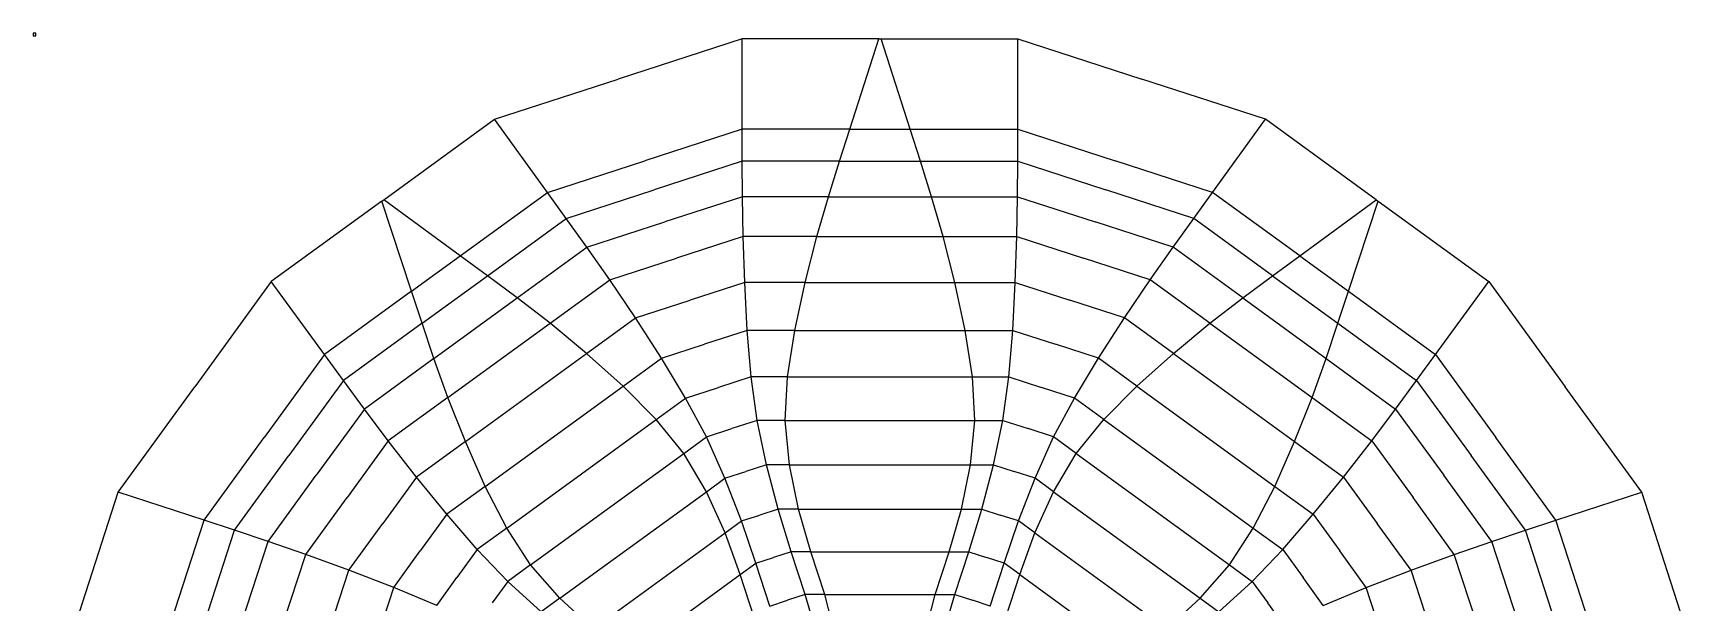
# Model space of a CAD drawing. Extents: x -2915 to 2915, y -2911 to 2931.
# Drawn here: x -2915 to 2767, y 970 to 2931 of the extents above; entities that cross this region are included whole.
import ezdxf

# ---------------------------------------------------------------- set-up
doc = ezdxf.new("R2010")
doc.units = 0

msp = doc.modelspace()

# ---------------------------------------------------------------- linework, layer by layer
at = {"layer": 'CutLine', "color": 250, "linetype": 'CONTINUOUS'}
for p, q in [((-475, 2911.2), (-900.9, 2772.8)), ((-4, 2911.2), (-475, 2911.2)), ((-4, 2911.2), (4, 2911.2)), ((4, 2911.2), (475, 2911.2)), ((475, 2911.2), (900.9, 2772.8)), ((-1326.9, 2634.4), (-900.9, 2772.8)), ((1326.9, 2634.4), (900.9, 2772.8)), ((-1707.9, 2357.6), (-1326.9, 2634.4)), ((1707.9, 2357.6), (1326.9, 2634.4)), ((-1714.4, 2352.8), (-2095.4, 2076)), ((-1714.4, 2352.8), (-1707.9, 2357.6)), ((1707.9, 2357.6), (1714.4, 2352.8)), ((1714.4, 2352.8), (2095.4, 2076)), ((-2095.4, 2076), (-2358.7, 1713.7)), ((2095.4, 2076), (2358.7, 1713.7)), ((-2621.9, 1351.3), (-2358.7, 1713.7)), ((2621.9, 1351.3), (2358.7, 1713.7)), ((-2767.5, 903.4), (-2621.9, 1351.3)), ((2767.5, 903.4), (2621.9, 1351.3))]:
    msp.add_line(p, q, dxfattribs=at)
at = {"layer": 'MountainLine', "color": 1, "linetype": 'CONTINUOUS'}
for p, q in [((-474.3, 2600.5), (-475, 2911.2)), ((474.3, 2600.5), (475, 2911.2)), ((-1144.9, 2382.6), (-1326.9, 2634.4)), ((1144.9, 2382.6), (1326.9, 2634.4)), ((-474.1, 2490.1), (-474.3, 2600.5)), ((-103.6, 2600.5), (-474.3, 2600.5)), ((103.6, 2600.5), (474.3, 2600.5)), ((474.1, 2490.1), (474.3, 2600.5)), ((-474.1, 2490.1), (-777.1, 2391.7)), ((-473.4, 2368.1), (-474.1, 2490.1)), ((-139.1, 2490.1), (139.1, 2490.1)), ((473.4, 2368.1), (474.1, 2490.1)), ((474.1, 2490.1), (777.1, 2391.7)), ((-1080.1, 2293.2), (-777.1, 2391.7)), ((1080.1, 2293.2), (777.1, 2391.7)), ((-1444.8, 2164.7), (-1144.9, 2382.6)), ((-1080.1, 2293.2), (-1144.9, 2382.6)), ((-473.4, 2368.1), (-741.2, 2281.1)), ((-471.1, 2231.4), (-473.4, 2368.1)), ((-177.3, 2368.1), (177.3, 2368.1)), ((471.1, 2231.4), (473.4, 2368.1)), ((473.4, 2368.1), (741.2, 2281.1)), ((1080.1, 2293.2), (1144.9, 2382.6)), ((1444.8, 2164.7), (1144.9, 2382.6)), ((-1009, 2194.1), (-1080.1, 2293.2)), ((-1009, 2194.1), (-741.2, 2281.1)), ((1009, 2194.1), (741.2, 2281.1)), ((1009, 2194.1), (1080.1, 2293.2)), ((-471.1, 2231.4), (-700.8, 2156.8)), ((-465.7, 2073.3), (-471.1, 2231.4)), ((-217.2, 2231.4), (217.2, 2231.4)), ((465.7, 2073.3), (471.1, 2231.4)), ((471.1, 2231.4), (700.8, 2156.8)), ((-930.5, 2082.1), (-1009, 2194.1)), ((930.5, 2082.1), (1009, 2194.1)), ((-930.5, 2082.1), (-700.8, 2156.8)), ((930.5, 2082.1), (700.8, 2156.8)), ((-1912.2, 1825.1), (-2095.4, 2076)), ((-1576.2, 1932.8), (-1351.1, 2096.3)), ((-841.9, 1951.1), (-930.5, 2082.1)), ((-465.7, 2073.3), (-653.8, 2012.2)), ((-456.7, 1908.3), (-465.7, 2073.3)), ((-257.8, 2073.3), (257.8, 2073.3)), ((456.7, 1908.3), (465.7, 2073.3)), ((465.7, 2073.3), (653.8, 2012.2)), ((841.9, 1951.1), (930.5, 2082.1)), ((1351.1, 2096.3), (1576.2, 1932.8)), ((1912.2, 1825.1), (2095.4, 2076)), ((-1612.3, 2043), (-1912.2, 1825.1)), ((-1535.4, 1811.6), (-1248.5, 2020.1)), ((-841.9, 1951.1), (-653.8, 2012.2)), ((841.9, 1951.1), (653.8, 2012.2)), ((1248.5, 2020.1), (1535.4, 1811.6)), ((1612.3, 2043), (1912.2, 1825.1)), ((-1487.3, 1677.6), (-1135.9, 1932.9)), ((-752.2, 1812.3), (-841.9, 1951.1)), ((752.2, 1812.3), (841.9, 1951.1)), ((1135.9, 1932.9), (1487.3, 1677.6)), ((-456.7, 1908.3), (-604.4, 1860.3)), ((-443.1, 1748.4), (-456.7, 1908.3)), ((-293.3, 1908.3), (293.3, 1908.3)), ((443.1, 1748.4), (456.7, 1908.3)), ((456.7, 1908.3), (604.4, 1860.3)), ((-1847.2, 1735.9), (-1912.2, 1825.1)), ((-1427.2, 1525.8), (-1010.1, 1828.9)), ((-752.2, 1812.3), (-604.4, 1860.3)), ((752.2, 1812.3), (604.4, 1860.3)), ((1010.1, 1828.9), (1427.2, 1525.8)), ((1847.2, 1735.9), (1912.2, 1825.1)), ((-669.2, 1675), (-752.2, 1812.3)), ((669.2, 1675), (752.2, 1812.3)), ((-1847.2, 1735.9), (-2034.5, 1478.1)), ((-1774.9, 1637.6), (-1847.2, 1735.9)), ((-1359, 1371.4), (-884.3, 1716.3)), ((-669.2, 1675), (-556.2, 1711.7)), ((-443.1, 1748.4), (-556.2, 1711.7)), ((-422.7, 1598.3), (-443.1, 1748.4)), ((-318.1, 1748.4), (318.1, 1748.4)), ((422.7, 1598.3), (443.1, 1748.4)), ((443.1, 1748.4), (556.2, 1711.7)), ((669.2, 1675), (556.2, 1711.7)), ((884.3, 1716.3), (1359, 1371.4)), ((1774.9, 1637.6), (1847.2, 1735.9)), ((1847.2, 1735.9), (2034.5, 1478.1)), ((-597.5, 1541.6), (-669.2, 1675)), ((597.5, 1541.6), (669.2, 1675)), ((-1774.9, 1637.6), (-1940.4, 1409.8)), ((-1692.7, 1528.3), (-1774.9, 1637.6)), ((-1285, 1227.6), (-770.4, 1601.5)), ((-422.7, 1598.3), (-510.1, 1570)), ((-390.8, 1446), (-422.7, 1598.3)), ((-326.1, 1598.3), (326.1, 1598.3)), ((390.8, 1446), (422.7, 1598.3)), ((422.7, 1598.3), (510.1, 1570)), ((770.4, 1601.5), (1285, 1227.6)), ((1692.7, 1528.3), (1774.9, 1637.6)), ((1774.9, 1637.6), (1940.4, 1409.8)), ((-597.5, 1541.6), (-510.1, 1570)), ((-533.8, 1399.6), (-597.5, 1541.6)), ((597.5, 1541.6), (510.1, 1570)), ((533.8, 1399.6), (597.5, 1541.6)), ((-2221.7, 1220.4), (-2034.5, 1478.1)), ((-1692.7, 1528.3), (-1834.7, 1333)), ((-1595.5, 1403.6), (-1692.7, 1528.3)), ((-1203.3, 1101.4), (-675.6, 1484.8)), ((675.6, 1484.8), (1203.3, 1101.4)), ((1595.5, 1403.6), (1692.7, 1528.3)), ((1692.7, 1528.3), (1834.7, 1333)), ((2221.7, 1220.4), (2034.5, 1478.1)), ((-533.8, 1399.6), (-462.3, 1422.8)), ((-390.8, 1446), (-462.3, 1422.8)), ((-350.4, 1293.3), (-390.8, 1446)), ((-311.8, 1446), (311.8, 1446)), ((350.4, 1293.3), (390.8, 1446)), ((390.8, 1446), (462.3, 1422.8)), ((533.8, 1399.6), (462.3, 1422.8)), ((-2105.9, 1182), (-1940.4, 1409.8)), ((-1595.5, 1403.6), (-1711.7, 1243.6)), ((-1491.1, 1275.4), (-1595.5, 1403.6)), ((-476.7, 1252.3), (-533.8, 1399.6)), ((476.7, 1252.3), (533.8, 1399.6)), ((1491.1, 1275.4), (1595.5, 1403.6)), ((1595.5, 1403.6), (1711.7, 1243.6)), ((2105.9, 1182), (1940.4, 1409.8)), ((-2326.7, 1254.7), (-2621.9, 1351.3)), ((-1976.6, 1137.6), (-1834.7, 1333)), ((-1102.2, 986.6), (-597.7, 1353.1)), ((597.7, 1353.1), (1102.2, 986.6)), ((1976.6, 1137.6), (1834.7, 1333)), ((2326.7, 1254.7), (2621.9, 1351.3)), ((-2441.2, 902.1), (-2326.7, 1254.7)), ((-2221.7, 1220.4), (-2326.7, 1254.7)), ((-1491.1, 1275.4), (-1582.5, 1149.7)), ((-1386.2, 1154.1), (-1491.1, 1275.4)), ((-476.7, 1252.3), (-413.6, 1272.8)), ((-426.9, 1107.3), (-476.7, 1252.3)), ((-350.4, 1293.3), (-413.6, 1272.8)), ((-305.4, 1146.7), (-350.4, 1293.3)), ((-280.6, 1293.3), (280.6, 1293.3)), ((305.4, 1146.7), (350.4, 1293.3)), ((350.4, 1293.3), (413.6, 1272.8)), ((476.7, 1252.3), (413.6, 1272.8)), ((426.9, 1107.3), (476.7, 1252.3)), ((1386.2, 1154.1), (1491.1, 1275.4)), ((1491.1, 1275.4), (1582.5, 1149.7)), ((2221.7, 1220.4), (2326.7, 1254.7)), ((2441.2, 902.1), (2326.7, 1254.7)), ((-2105.9, 1182), (-2221.7, 1220.4)), ((-1827.9, 1083.6), (-1711.7, 1243.6)), ((-987.2, 881.4), (-533.2, 1211.2)), ((533.2, 1211.2), (987.2, 881.4)), ((1827.9, 1083.6), (1711.7, 1243.6)), ((2105.9, 1182), (2221.7, 1220.4)), ((-1976.6, 1137.6), (-2105.9, 1182)), ((-1827.9, 1083.6), (-1976.6, 1137.6)), ((-1673.8, 1024), (-1582.5, 1149.7)), ((-1386.2, 1154.1), (-1456.1, 1057.9)), ((-1281.5, 1044.6), (-1386.2, 1154.1)), ((-305.4, 1146.7), (-366.2, 1127)), ((-257.5, 999.2), (-305.4, 1146.7)), ((-238.3, 1146.7), (238.3, 1146.7)), ((257.5, 999.2), (305.4, 1146.7)), ((305.4, 1146.7), (366.2, 1127)), ((1281.5, 1044.6), (1386.2, 1154.1)), ((1386.2, 1154.1), (1456.1, 1057.9)), ((1673.8, 1024), (1582.5, 1149.7)), ((1827.9, 1083.6), (1976.6, 1137.6)), ((1976.6, 1137.6), (2105.9, 1182)), ((-1673.8, 1024), (-1827.9, 1083.6)), ((-426.9, 1107.3), (-366.2, 1127)), ((-379, 959.7), (-426.9, 1107.3)), ((426.9, 1107.3), (366.2, 1127)), ((379, 959.7), (426.9, 1107.3)), ((1673.8, 1024), (1827.9, 1083.6)), ((-1525.9, 961.7), (-1673.8, 1024)), ((-1525.9, 961.7), (-1456.1, 1057.9)), ((-1281.5, 1044.6), (-1335.5, 970.3)), ((-1166.1, 940.1), (-1281.5, 1044.6)), ((-866.8, 787.7), (-481.3, 1067.8)), ((481.3, 1067.8), (866.8, 787.7)), ((1166.1, 940.1), (1281.5, 1044.6)), ((1281.5, 1044.6), (1335.5, 970.3)), ((1525.9, 961.7), (1456.1, 1057.9)), ((1525.9, 961.7), (1673.8, 1024)), ((-379, 959.7), (-318.2, 979.5)), ((-257.5, 999.2), (-318.2, 979.5)), ((-203.8, 815.5), (-257.5, 999.2)), ((-190.4, 999.2), (190.4, 999.2)), ((203.8, 815.5), (257.5, 999.2)), ((257.5, 999.2), (318.2, 979.5)), ((379, 959.7), (318.2, 979.5)), ((1389.5, 896), (1335.5, 970.3))]:
    msp.add_line(p, q, dxfattribs=at)
at = {"layer": 'reference 10mm', "color": 250, "linetype": 'CONTINUOUS'}
for p, q in [((-2905.5, 2931.2), (-2915.5, 2931.2)), ((-2915.5, 2931.2), (-2915.5, 2921.2)), ((-2915.5, 2921.2), (-2905.5, 2921.2)), ((-2905.5, 2921.2), (-2905.5, 2931.2))]:
    msp.add_line(p, q, dxfattribs=at)
at = {"layer": 'ValleyLine', "color": 5, "linetype": 'CONTINUOUS'}
for p, q in [((-103.6, 2600.5), (-4, 2911.2)), ((103.6, 2600.5), (4, 2911.2)), ((-474.3, 2600.5), (-809.6, 2491.6)), ((-139.1, 2490.1), (-103.6, 2600.5)), ((-103.6, 2600.5), (103.6, 2600.5)), ((139.1, 2490.1), (103.6, 2600.5)), ((474.3, 2600.5), (809.6, 2491.6)), ((-1144.9, 2382.6), (-809.6, 2491.6)), ((-139.1, 2490.1), (-474.1, 2490.1)), ((-177.3, 2368.1), (-139.1, 2490.1)), ((177.3, 2368.1), (139.1, 2490.1)), ((139.1, 2490.1), (474.1, 2490.1)), ((1144.9, 2382.6), (809.6, 2491.6)), ((-1612.3, 2043), (-1714.4, 2352.8)), ((-1444.8, 2164.7), (-1707.9, 2357.6)), ((-177.3, 2368.1), (-473.4, 2368.1)), ((-217.2, 2231.4), (-177.3, 2368.1)), ((217.2, 2231.4), (177.3, 2368.1)), ((177.3, 2368.1), (473.4, 2368.1)), ((1444.8, 2164.7), (1707.9, 2357.6)), ((1612.3, 2043), (1714.4, 2352.8)), ((-1351.1, 2096.3), (-1080.1, 2293.2)), ((1351.1, 2096.3), (1080.1, 2293.2)), ((-217.2, 2231.4), (-471.1, 2231.4)), ((-257.8, 2073.3), (-217.2, 2231.4)), ((257.8, 2073.3), (217.2, 2231.4)), ((217.2, 2231.4), (471.1, 2231.4)), ((-1612.3, 2043), (-1444.8, 2164.7)), ((-1351.1, 2096.3), (-1444.8, 2164.7)), ((-1248.5, 2020.1), (-1009, 2194.1)), ((1248.5, 2020.1), (1009, 2194.1)), ((1351.1, 2096.3), (1444.8, 2164.7)), ((1444.8, 2164.7), (1612.3, 2043)), ((-1248.5, 2020.1), (-1351.1, 2096.3)), ((-1135.9, 1932.9), (-930.5, 2082.1)), ((-257.8, 2073.3), (-465.7, 2073.3)), ((-293.3, 1908.3), (-257.8, 2073.3)), ((293.3, 1908.3), (257.8, 2073.3)), ((257.8, 2073.3), (465.7, 2073.3)), ((1135.9, 1932.9), (930.5, 2082.1)), ((1248.5, 2020.1), (1351.1, 2096.3)), ((-1576.2, 1932.8), (-1612.3, 2043)), ((-1135.9, 1932.9), (-1248.5, 2020.1)), ((1135.9, 1932.9), (1248.5, 2020.1)), ((1576.2, 1932.8), (1612.3, 2043)), ((-1576.2, 1932.8), (-1847.2, 1735.9)), ((-1535.4, 1811.6), (-1576.2, 1932.8)), ((-1010.1, 1828.9), (-1135.9, 1932.9)), ((-1010.1, 1828.9), (-841.9, 1951.1)), ((1010.1, 1828.9), (841.9, 1951.1)), ((1010.1, 1828.9), (1135.9, 1932.9)), ((1535.4, 1811.6), (1576.2, 1932.8)), ((1576.2, 1932.8), (1847.2, 1735.9)), ((-293.3, 1908.3), (-456.7, 1908.3)), ((-318.1, 1748.4), (-293.3, 1908.3)), ((318.1, 1748.4), (293.3, 1908.3)), ((293.3, 1908.3), (456.7, 1908.3)), ((-1912.2, 1825.1), (-2119.5, 1539.9)), ((-884.3, 1716.3), (-1010.1, 1828.9)), ((884.3, 1716.3), (1010.1, 1828.9)), ((1912.2, 1825.1), (2119.5, 1539.9)), ((-1535.4, 1811.6), (-1774.9, 1637.6)), ((-1487.3, 1677.6), (-1535.4, 1811.6)), ((-884.3, 1716.3), (-752.2, 1812.3)), ((884.3, 1716.3), (752.2, 1812.3)), ((1487.3, 1677.6), (1535.4, 1811.6)), ((1535.4, 1811.6), (1774.9, 1637.6)), ((-770.4, 1601.5), (-884.3, 1716.3)), ((-318.1, 1748.4), (-443.1, 1748.4)), ((-326.1, 1598.3), (-318.1, 1748.4)), ((326.1, 1598.3), (318.1, 1748.4)), ((318.1, 1748.4), (443.1, 1748.4)), ((770.4, 1601.5), (884.3, 1716.3)), ((-1487.3, 1677.6), (-1692.7, 1528.3)), ((-1427.2, 1525.8), (-1487.3, 1677.6)), ((-770.4, 1601.5), (-669.2, 1675)), ((770.4, 1601.5), (669.2, 1675)), ((1427.2, 1525.8), (1487.3, 1677.6)), ((1487.3, 1677.6), (1692.7, 1528.3)), ((-675.6, 1484.8), (-770.4, 1601.5)), ((-326.1, 1598.3), (-422.7, 1598.3)), ((-311.8, 1446), (-326.1, 1598.3)), ((311.8, 1446), (326.1, 1598.3)), ((326.1, 1598.3), (422.7, 1598.3)), ((675.6, 1484.8), (770.4, 1601.5)), ((-2326.7, 1254.7), (-2119.5, 1539.9)), ((-675.6, 1484.8), (-597.5, 1541.6)), ((675.6, 1484.8), (597.5, 1541.6)), ((2326.7, 1254.7), (2119.5, 1539.9)), ((-1427.2, 1525.8), (-1595.5, 1403.6)), ((-1359, 1371.4), (-1427.2, 1525.8)), ((-597.7, 1353.1), (-675.6, 1484.8)), ((597.7, 1353.1), (675.6, 1484.8)), ((1359, 1371.4), (1427.2, 1525.8)), ((1427.2, 1525.8), (1595.5, 1403.6)), ((-311.8, 1446), (-390.8, 1446)), ((-280.6, 1293.3), (-311.8, 1446)), ((280.6, 1293.3), (311.8, 1446)), ((311.8, 1446), (390.8, 1446)), ((-1359, 1371.4), (-1491.1, 1275.4)), ((-1285, 1227.6), (-1359, 1371.4)), ((-597.7, 1353.1), (-533.8, 1399.6)), ((597.7, 1353.1), (533.8, 1399.6)), ((1285, 1227.6), (1359, 1371.4)), ((1359, 1371.4), (1491.1, 1275.4)), ((-533.2, 1211.2), (-597.7, 1353.1)), ((533.2, 1211.2), (597.7, 1353.1)), ((-533.2, 1211.2), (-476.7, 1252.3)), ((-280.6, 1293.3), (-350.4, 1293.3)), ((-238.3, 1146.7), (-280.6, 1293.3)), ((238.3, 1146.7), (280.6, 1293.3)), ((280.6, 1293.3), (350.4, 1293.3)), ((533.2, 1211.2), (476.7, 1252.3)), ((-2325.3, 901.8), (-2221.7, 1220.4)), ((-1285, 1227.6), (-1386.2, 1154.1)), ((-1203.3, 1101.4), (-1285, 1227.6)), ((-481.3, 1067.8), (-533.2, 1211.2)), ((481.3, 1067.8), (533.2, 1211.2)), ((1203.3, 1101.4), (1285, 1227.6)), ((1285, 1227.6), (1386.2, 1154.1)), ((2325.3, 901.8), (2221.7, 1220.4)), ((-2197.4, 900.4), (-2105.9, 1182)), ((-2055.1, 896.1), (-1976.6, 1137.6)), ((-238.3, 1146.7), (-305.4, 1146.7)), ((-190.4, 999.2), (-238.3, 1146.7)), ((190.4, 999.2), (238.3, 1146.7)), ((238.3, 1146.7), (305.4, 1146.7)), ((2055.1, 896.1), (1976.6, 1137.6)), ((2197.4, 900.4), (2105.9, 1182)), ((-1892.2, 885.9), (-1827.9, 1083.6)), ((-1203.3, 1101.4), (-1281.5, 1044.6)), ((-1102.2, 986.6), (-1203.3, 1101.4)), ((-481.3, 1067.8), (-426.9, 1107.3)), ((481.3, 1067.8), (426.9, 1107.3)), ((1102.2, 986.6), (1203.3, 1101.4)), ((1203.3, 1101.4), (1281.5, 1044.6)), ((1892.2, 885.9), (1827.9, 1083.6)), ((-1724.2, 868.7), (-1673.8, 1024)), ((-433.2, 920.3), (-481.3, 1067.8)), ((433.2, 920.3), (481.3, 1067.8)), ((1724.2, 868.7), (1673.8, 1024)), ((-1102.2, 986.6), (-1166.1, 940.1)), ((-987.2, 881.4), (-1102.2, 986.6)), ((-190.4, 999.2), (-257.5, 999.2)), ((-142.7, 815.5), (-190.4, 999.2)), ((142.7, 815.5), (190.4, 999.2)), ((190.4, 999.2), (257.5, 999.2)), ((987.2, 881.4), (1102.2, 986.6)), ((1102.2, 986.6), (1166.1, 940.1))]:
    msp.add_line(p, q, dxfattribs=at)

doc.saveas('drawing.dxf')
